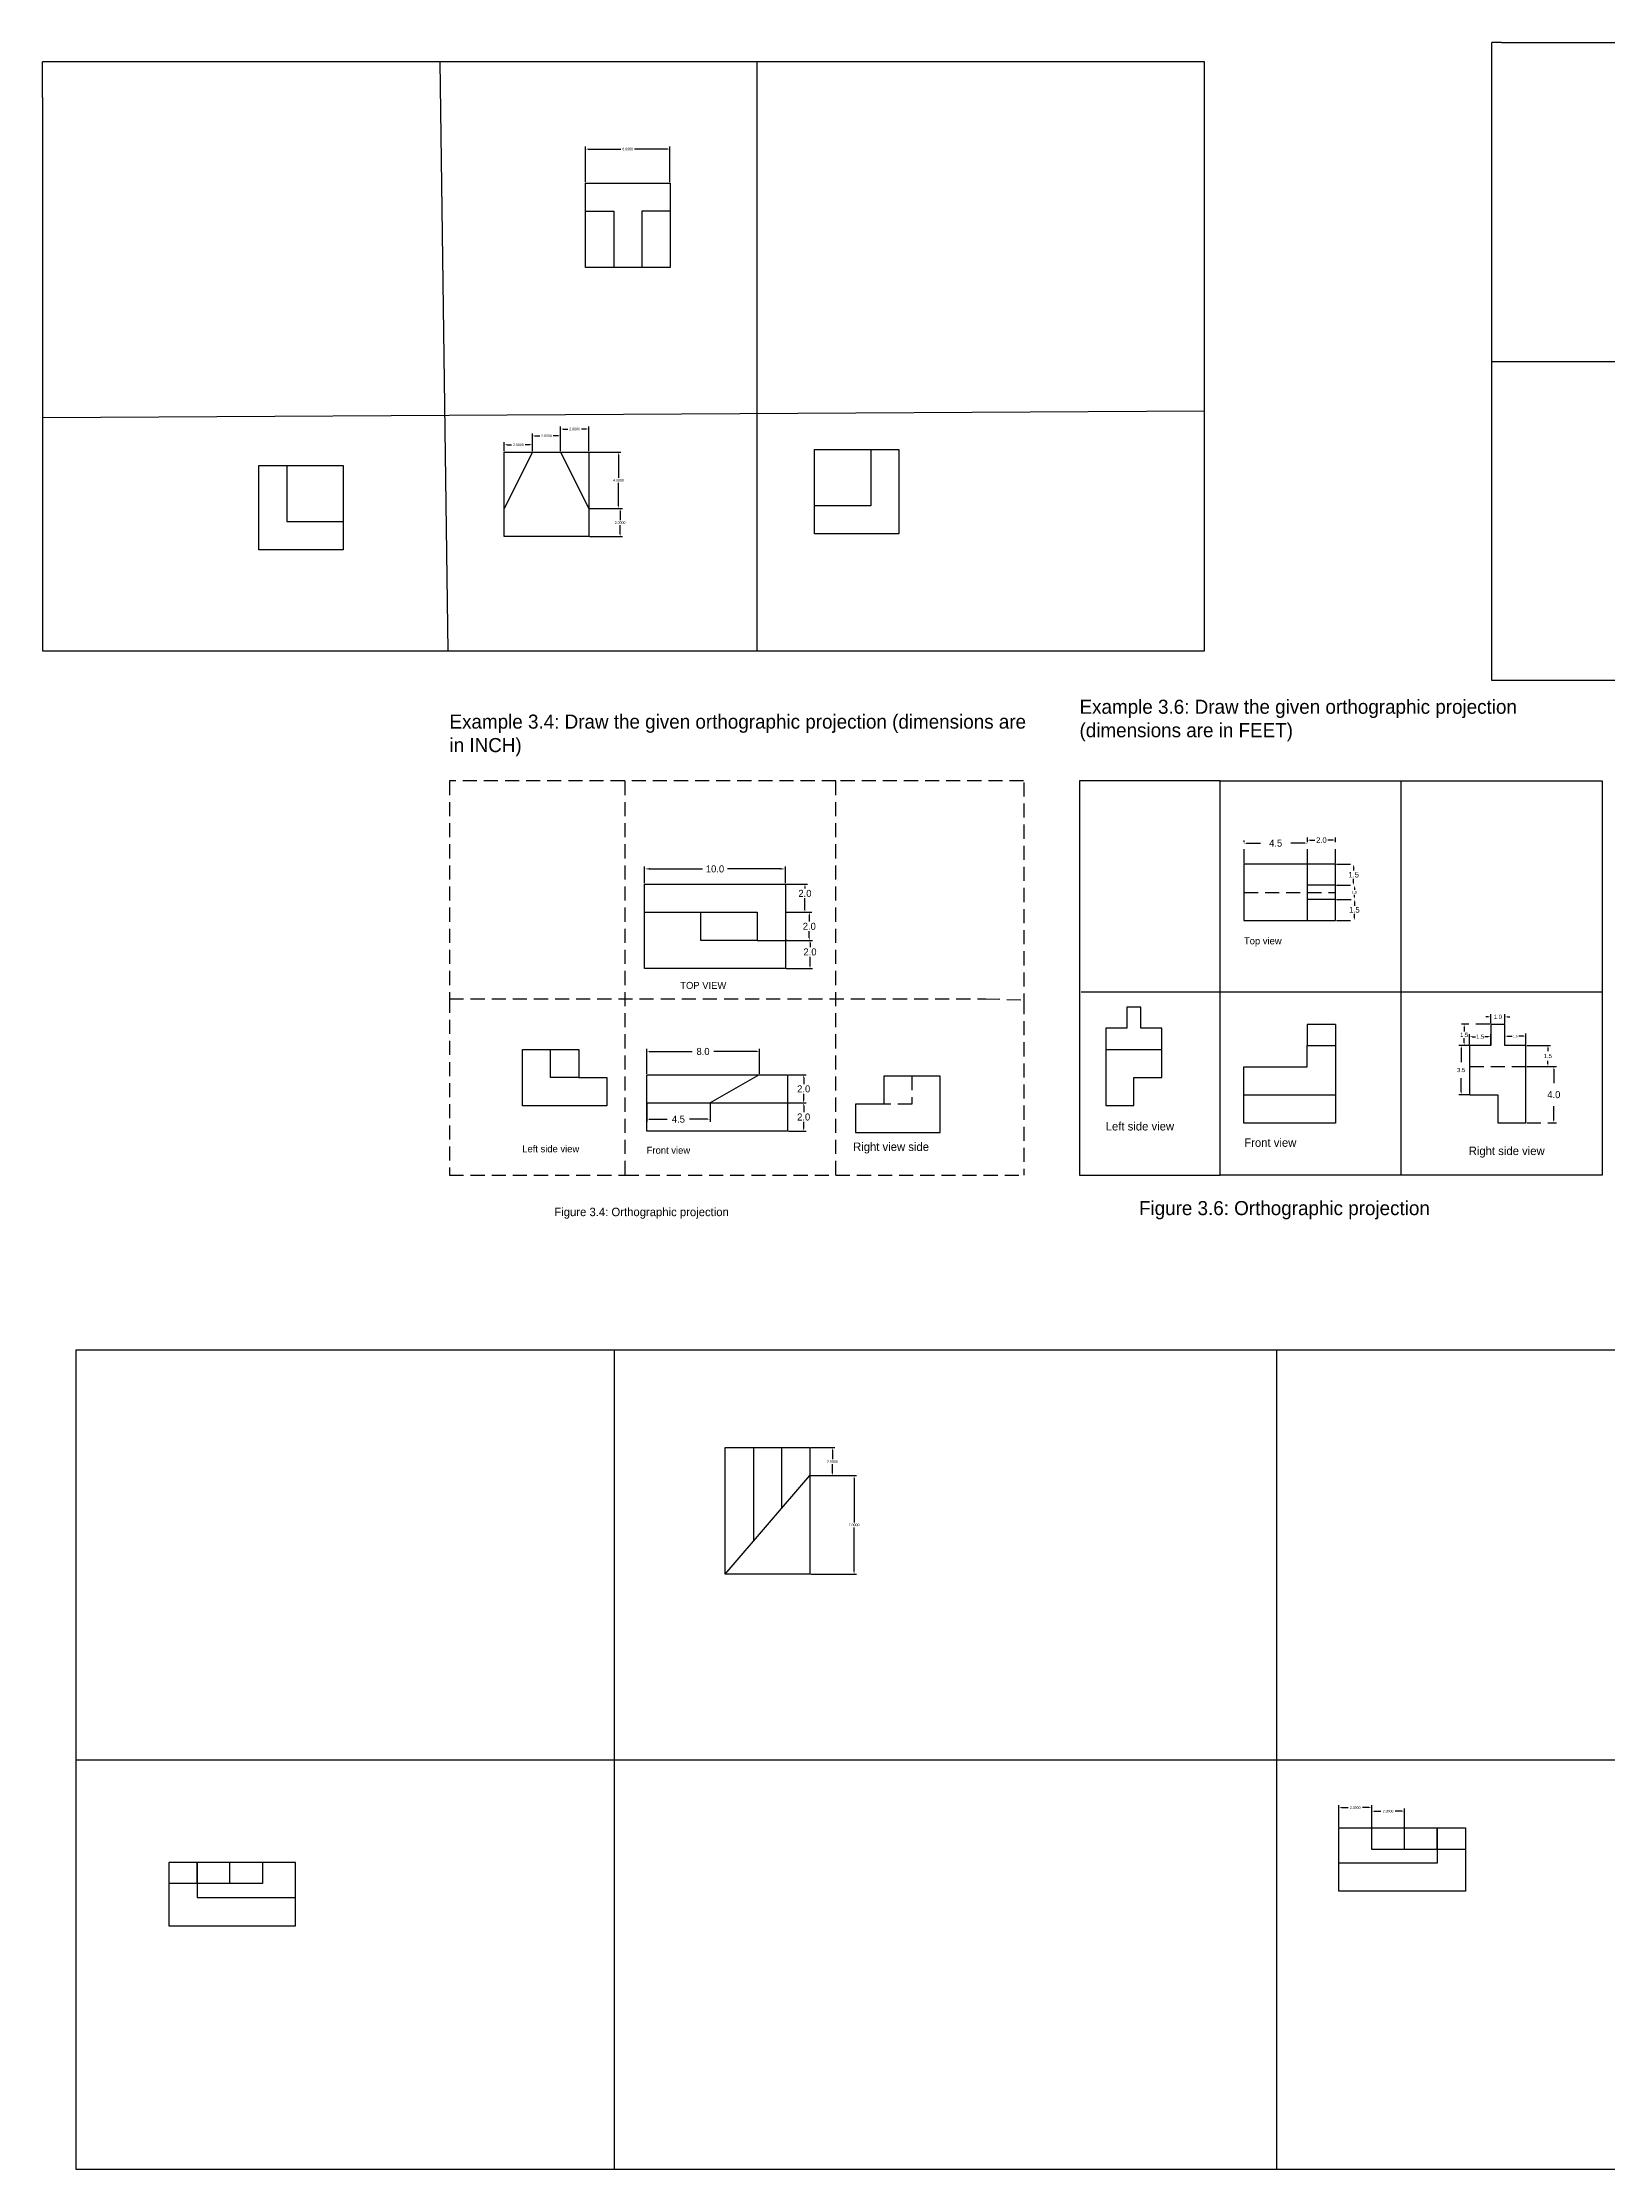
# Model space of a CAD drawing. Header units: feet. Extents: x -41 to 151, y -82 to 69.
# Drawn here: x -40.8 to 70.3, y -81.6 to 69.5 of the extents above; entities that cross this region are included whole.
import ezdxf

# ---------------------------------------------------------------- set-up
doc = ezdxf.new("R2010")
doc.units = ezdxf.units.FT
doc.header["$MEASUREMENT"] = 0
doc.linetypes.add('DASHEDX2', pattern=[1.5, 1, -0.5])
doc.dimstyles.get("Standard").update_dxf_attribs({"dimtxt": 0.18, "dimasz": 0.18, "dimexe": 0.18, "dimexo": 0.0625, "dimgap": 0.09, "dimtad": 0, "dimtih": 1, "dimtoh": 1, "dimdec": 4, "dimzin": 0, "dimdsep": 46, "dimtxsty": 'Standard', "dimcen": 0.09, "dimadec": 0, "dimazin": 0, "dimtfac": 1, "dimtdec": 4, "dimtofl": 0, "dimtmove": 0, "dimatfit": 3, "dimfxl": 1, "dimtolj": 1, "dimtzin": 0, "dimarcsym": 0})

# ---------------------------------------------------------------- blocks, each defined once
blk = doc.blocks.new('*D1')
at = {"color": 0, "lineweight": -2}
for p, q in [((1.95, 9.75), (1.95, 10.95)), ((2.3, 10.77), (6.06, 10.77)), ((11.6, 10.77), (7.83, 10.77)), ((11.95, 9.75), (11.95, 10.95))]:
    blk.add_line(p, q, dxfattribs=at)
at = {"color": 0}
for points in [[(2.3, 10.83), (2.3, 10.72), (1.95, 10.77)], [(11.6, 10.83), (11.6, 10.72), (11.95, 10.77)]]:
    blk.add_solid(points, dxfattribs=at)
at = {"layer": 'Defpoints', "color": 0}
for p in [(11.95, 10.77), (1.95, 9.69), (11.95, 9.69)]:
    blk.add_point(p, dxfattribs=at)
at = {"color": 0, "insert": (6.95, 10.77), "char_height": 0.5, "attachment_point": 5}
blk.add_mtext('\\A1;10.0', dxfattribs=at)
blk = doc.blocks.new('*D2')
at = {"color": 0, "lineweight": -2}
for p, q in [((12.01, 9.69), (13.52, 9.69)), ((13.34, 9.51), (13.34, 9.37)), ((12.01, 7.69), (13.52, 7.69)), ((13.34, 7.87), (13.34, 8.69))]:
    blk.add_line(p, q, dxfattribs=at)
at = {"color": 0}
for points in [[(13.31, 9.51), (13.37, 9.51), (13.34, 9.69)], [(13.31, 7.87), (13.37, 7.87), (13.34, 7.69)]]:
    blk.add_solid(points, dxfattribs=at)
at = {"layer": 'Defpoints', "color": 0}
for p in [(11.95, 9.69), (11.95, 7.69), (13.34, 7.69)]:
    blk.add_point(p, dxfattribs=at)
at = {"color": 0, "insert": (13.34, 9.03), "char_height": 0.5, "attachment_point": 5}
blk.add_mtext('\\A1;2.0', dxfattribs=at)
blk = doc.blocks.new('*D3')
at = {"color": 0, "lineweight": -2}
for p, q in [((12.07, 7.69), (13.83, 7.69)), ((13.65, 7.51), (13.65, 7.03)), ((13.65, 5.87), (13.65, 6.35)), ((12.07, 5.69), (13.83, 5.69))]:
    blk.add_line(p, q, dxfattribs=at)
at = {"color": 0}
for points in [[(13.62, 7.51), (13.68, 7.51), (13.65, 7.69)], [(13.62, 5.87), (13.68, 5.87), (13.65, 5.69)]]:
    blk.add_solid(points, dxfattribs=at)
at = {"layer": 'Defpoints', "color": 0}
for p in [(12.01, 7.69), (12.01, 5.69), (13.65, 5.69)]:
    blk.add_point(p, dxfattribs=at)
at = {"color": 0, "insert": (13.65, 6.69), "char_height": 0.5, "attachment_point": 5}
blk.add_mtext('\\A1;2.0', dxfattribs=at)
blk = doc.blocks.new('*D4')
at = {"color": 0, "lineweight": -2}
for p, q in [((12.01, 5.69), (13.88, 5.69)), ((13.7, 5.51), (13.7, 5.21)), ((12.01, 3.69), (13.88, 3.69)), ((13.7, 3.87), (13.7, 4.53))]:
    blk.add_line(p, q, dxfattribs=at)
at = {"color": 0}
for points in [[(13.67, 5.51), (13.73, 5.51), (13.7, 5.69)], [(13.67, 3.87), (13.73, 3.87), (13.7, 3.69)]]:
    blk.add_solid(points, dxfattribs=at)
at = {"layer": 'Defpoints', "color": 0}
for p in [(11.95, 5.69), (13.7, 5.69), (11.95, 3.69)]:
    blk.add_point(p, dxfattribs=at)
at = {"color": 0, "insert": (13.7, 4.87), "char_height": 0.5, "attachment_point": 5}
blk.add_mtext('\\A1;2.0', dxfattribs=at)
blk = doc.blocks.new('*D5')
at = {"color": 0, "lineweight": -2}
for p, q in [((2.1, -3.8), (2.1, -2.02)), ((2.28, -2.2), (5.34, -2.2)), ((9.92, -2.2), (6.86, -2.2)), ((10.1, -3.8), (10.1, -2.02))]:
    blk.add_line(p, q, dxfattribs=at)
at = {"color": 0}
for points in [[(2.28, -2.17), (2.28, -2.23), (2.1, -2.2)], [(9.92, -2.17), (9.92, -2.23), (10.1, -2.2)]]:
    blk.add_solid(points, dxfattribs=at)
at = {"layer": 'Defpoints', "color": 0}
for p in [(10.1, -2.2), (2.1, -3.86), (10.1, -3.86)]:
    blk.add_point(p, dxfattribs=at)
at = {"color": 0, "insert": (6.1, -2.2), "char_height": 0.5, "attachment_point": 5}
blk.add_mtext('\\A1;8.0', dxfattribs=at)
blk = doc.blocks.new('*D6')
at = {"color": 0, "lineweight": -2}
for p, q in [((2.1, -5.92), (2.1, -7.19)), ((6.6, -5.92), (6.6, -7.19)), ((2.28, -7.01), (3.55, -7.01)), ((6.42, -7.01), (5.15, -7.01))]:
    blk.add_line(p, q, dxfattribs=at)
at = {"color": 0}
for points in [[(2.28, -6.98), (2.28, -7.04), (2.1, -7.01)], [(6.42, -6.98), (6.42, -7.04), (6.6, -7.01)]]:
    blk.add_solid(points, dxfattribs=at)
at = {"layer": 'Defpoints', "color": 0}
for p in [(2.1, -5.86), (6.6, -5.86), (6.6, -7.01)]:
    blk.add_point(p, dxfattribs=at)
at = {"color": 0, "insert": (4.35, -7.01), "char_height": 0.5, "attachment_point": 5}
blk.add_mtext('\\A1;4.5', dxfattribs=at)
blk = doc.blocks.new('*D7')
at = {"color": 0, "lineweight": -2}
for p, q in [((12.16, -3.86), (13.43, -3.86)), ((13.25, -4.04), (13.25, -4.52)), ((12.16, -5.86), (13.43, -5.86)), ((13.25, -5.68), (13.25, -5.2))]:
    blk.add_line(p, q, dxfattribs=at)
at = {"color": 0}
for points in [[(13.22, -4.04), (13.28, -4.04), (13.25, -3.86)], [(13.22, -5.68), (13.28, -5.68), (13.25, -5.86)]]:
    blk.add_solid(points, dxfattribs=at)
at = {"layer": 'Defpoints', "color": 0}
for p in [(12.1, -3.86), (12.1, -5.86), (13.25, -5.86)]:
    blk.add_point(p, dxfattribs=at)
at = {"color": 0, "insert": (13.25, -4.86), "char_height": 0.5, "attachment_point": 5}
blk.add_mtext('\\A1;2.0', dxfattribs=at)
blk = doc.blocks.new('*D8')
at = {"color": 0, "lineweight": -2}
for p, q in [((12.22, -5.86), (13.43, -5.86)), ((13.25, -6.04), (13.25, -6.52)), ((13.25, -7.68), (13.25, -7.2)), ((12.16, -7.86), (13.43, -7.86))]:
    blk.add_line(p, q, dxfattribs=at)
at = {"color": 0}
for points in [[(13.22, -6.04), (13.28, -6.04), (13.25, -5.86)], [(13.22, -7.68), (13.28, -7.68), (13.25, -7.86)]]:
    blk.add_solid(points, dxfattribs=at)
at = {"layer": 'Defpoints', "color": 0}
for p in [(12.16, -5.86), (12.1, -7.86), (13.25, -7.86)]:
    blk.add_point(p, dxfattribs=at)
at = {"color": 0, "insert": (13.25, -6.86), "char_height": 0.5, "attachment_point": 5}
blk.add_mtext('\\A1;2.0', dxfattribs=at)
blk = doc.blocks.new('*D9')
at = {"color": 0, "linetype": 'DASHEDX2', "lineweight": -2}
for p, q in [((44.53, 11.17), (44.53, 12.78)), ((44.71, 12.6), (45.98, 12.6)), ((48.85, 12.6), (47.58, 12.6)), ((49.03, 11.17), (49.03, 12.78))]:
    blk.add_line(p, q, dxfattribs=at)
at = {"color": 0, "linetype": 'DASHEDX2'}
for points in [[(44.71, 12.63), (44.71, 12.57), (44.53, 12.6)], [(48.85, 12.63), (48.85, 12.57), (49.03, 12.6)]]:
    blk.add_solid(points, dxfattribs=at)
at = {"layer": 'Defpoints', "color": 0, "linetype": 'DASHEDX2'}
for p in [(49.03, 12.6), (44.53, 11.11), (49.03, 11.11)]:
    blk.add_point(p, dxfattribs=at)
at = {"color": 0, "linetype": 'DASHEDX2', "insert": (46.78, 12.6), "char_height": 0.5, "attachment_point": 5}
blk.add_mtext('\\A1;4.5', dxfattribs=at)
blk = doc.blocks.new('*D10')
at = {"color": 0, "linetype": 'DASHEDX2', "lineweight": -2}
for p, q in [((49.03, 11.17), (49.03, 13)), ((49.21, 12.82), (49.57, 12.82)), ((50.85, 12.82), (50.49, 12.82)), ((51.03, 11.17), (51.03, 13))]:
    blk.add_line(p, q, dxfattribs=at)
at = {"color": 0, "linetype": 'DASHEDX2'}
for points in [[(49.21, 12.85), (49.21, 12.79), (49.03, 12.82)], [(50.85, 12.85), (50.85, 12.79), (51.03, 12.82)]]:
    blk.add_solid(points, dxfattribs=at)
at = {"layer": 'Defpoints', "color": 0, "linetype": 'DASHEDX2'}
for p in [(51.03, 12.82), (49.03, 11.11), (51.03, 11.11)]:
    blk.add_point(p, dxfattribs=at)
at = {"color": 0, "linetype": 'DASHEDX2', "insert": (50.03, 12.82), "char_height": 0.4, "attachment_point": 5}
blk.add_mtext('\\A1;2.0', dxfattribs=at)
blk = doc.blocks.new('*D11')
at = {"color": 0, "linetype": 'DASHEDX2', "lineweight": -2}
for p, q in [((51.09, 11.11), (52.5, 11.11)), ((52.32, 10.93), (52.32, 10.65)), ((51.09, 9.61), (52.5, 9.61)), ((52.32, 9.79), (52.32, 10.07))]:
    blk.add_line(p, q, dxfattribs=at)
at = {"color": 0, "linetype": 'DASHEDX2'}
for points in [[(52.29, 10.93), (52.35, 10.93), (52.32, 11.11)], [(52.29, 9.79), (52.35, 9.79), (52.32, 9.61)]]:
    blk.add_solid(points, dxfattribs=at)
at = {"layer": 'Defpoints', "color": 0, "linetype": 'DASHEDX2'}
for p in [(51.03, 11.11), (51.03, 9.61), (52.32, 9.61)]:
    blk.add_point(p, dxfattribs=at)
at = {"color": 0, "linetype": 'DASHEDX2', "insert": (52.32, 10.36), "char_height": 0.4, "attachment_point": 5}
blk.add_mtext('\\A1;1.5', dxfattribs=at)
blk = doc.blocks.new('*D12')
at = {"color": 0, "linetype": 'DASHEDX2', "lineweight": -2}
for p, q in [((51.09, 9.61), (52.55, 9.61)), ((52.37, 9.43), (52.37, 9.29)), ((51.09, 8.61), (52.55, 8.61)), ((52.37, 8.79), (52.37, 8.93))]:
    blk.add_line(p, q, dxfattribs=at)
at = {"color": 0, "linetype": 'DASHEDX2'}
for points in [[(52.34, 9.43), (52.4, 9.43), (52.37, 9.61)], [(52.34, 8.79), (52.4, 8.79), (52.37, 8.61)]]:
    blk.add_solid(points, dxfattribs=at)
at = {"layer": 'Defpoints', "color": 0, "linetype": 'DASHEDX2'}
for p in [(51.03, 9.61), (51.03, 8.61), (52.37, 8.61)]:
    blk.add_point(p, dxfattribs=at)
at = {"color": 0, "linetype": 'DASHEDX2', "insert": (52.37, 9.11), "char_height": 0.18, "attachment_point": 5}
blk.add_mtext('\\A1;1.0', dxfattribs=at)
blk = doc.blocks.new('*D13')
at = {"color": 0, "linetype": 'DASHEDX2', "lineweight": -2}
for p, q in [((51.15, 8.61), (52.55, 8.61)), ((52.37, 8.43), (52.37, 8.15)), ((52.37, 7.29), (52.37, 7.57)), ((51.09, 7.11), (52.55, 7.11))]:
    blk.add_line(p, q, dxfattribs=at)
at = {"color": 0, "linetype": 'DASHEDX2'}
for points in [[(52.34, 8.43), (52.4, 8.43), (52.37, 8.61)], [(52.34, 7.29), (52.4, 7.29), (52.37, 7.11)]]:
    blk.add_solid(points, dxfattribs=at)
at = {"layer": 'Defpoints', "color": 0, "linetype": 'DASHEDX2'}
for p in [(51.09, 8.61), (52.37, 8.61), (51.03, 7.11)]:
    blk.add_point(p, dxfattribs=at)
at = {"color": 0, "linetype": 'DASHEDX2', "insert": (52.37, 7.86), "char_height": 0.4, "attachment_point": 5}
blk.add_mtext('\\A1;1.5', dxfattribs=at)
blk = doc.blocks.new('*D14')
at = {"color": 0, "linetype": 'DASHEDX2', "lineweight": -2}
for p, q in [((64.62, -3.27), (66.72, -3.27)), ((66.54, -3.45), (66.54, -4.72)), ((66.54, -7.09), (66.54, -5.82)), ((64.62, -7.27), (66.72, -7.27))]:
    blk.add_line(p, q, dxfattribs=at)
at = {"color": 0, "linetype": 'DASHEDX2'}
for points in [[(66.51, -3.45), (66.57, -3.45), (66.54, -3.27)], [(66.51, -7.09), (66.57, -7.09), (66.54, -7.27)]]:
    blk.add_solid(points, dxfattribs=at)
at = {"layer": 'Defpoints', "color": 0, "linetype": 'DASHEDX2'}
for p in [(64.56, -3.27), (64.56, -7.27), (66.54, -7.27)]:
    blk.add_point(p, dxfattribs=at)
at = {"color": 0, "linetype": 'DASHEDX2', "insert": (66.54, -5.27), "char_height": 0.5, "attachment_point": 5}
blk.add_mtext('\\A1;4.0', dxfattribs=at)
blk = doc.blocks.new('*D15')
at = {"color": 0, "lineweight": -2}
for p, q in [((64.62, -1.77), (66.3, -1.77)), ((66.12, -1.95), (66.12, -2.17)), ((66.12, -3.09), (66.12, -2.87)), ((64.62, -3.27), (66.3, -3.27))]:
    blk.add_line(p, q, dxfattribs=at)
at = {"color": 0}
for points in [[(66.09, -1.95), (66.15, -1.95), (66.12, -1.77)], [(66.09, -3.09), (66.15, -3.09), (66.12, -3.27)]]:
    blk.add_solid(points, dxfattribs=at)
at = {"layer": 'Defpoints', "color": 0}
for p in [(64.56, -1.77), (64.56, -3.27), (66.12, -3.27)]:
    blk.add_point(p, dxfattribs=at)
at = {"color": 0, "insert": (66.12, -2.52), "char_height": 0.3, "attachment_point": 5}
blk.add_mtext('\\A1;1.5', dxfattribs=at)
blk = doc.blocks.new('*D16')
at = {"color": 0, "lineweight": -2}
for p, q in [((63.06, -1.71), (63.06, -0.93)), ((63.24, -1.11), (63.57, -1.11)), ((64.38, -1.11), (64.05, -1.11)), ((64.56, -1.71), (64.56, -0.93))]:
    blk.add_line(p, q, dxfattribs=at)
at = {"color": 0}
for points in [[(63.24, -1.08), (63.24, -1.14), (63.06, -1.11)], [(64.38, -1.08), (64.38, -1.14), (64.56, -1.11)]]:
    blk.add_solid(points, dxfattribs=at)
at = {"layer": 'Defpoints', "color": 0}
for p in [(63.06, -1.11), (63.06, -1.77), (64.56, -1.77)]:
    blk.add_point(p, dxfattribs=at)
at = {"color": 0, "insert": (63.81, -1.11), "char_height": 0.18, "attachment_point": 5}
blk.add_mtext('\\A1;1.5', dxfattribs=at)
blk = doc.blocks.new('*D17')
at = {"color": 0, "linetype": 'DASHEDX2', "lineweight": -2}
for p, q in [((61.88, 0.26), (61.7, 0.26)), ((62.06, -0.21), (62.06, 0.44)), ((63.06, -0.21), (63.06, 0.44)), ((63.24, 0.26), (63.42, 0.26))]:
    blk.add_line(p, q, dxfattribs=at)
at = {"color": 0, "linetype": 'DASHEDX2'}
for points in [[(61.88, 0.29), (61.88, 0.23), (62.06, 0.26)], [(63.24, 0.29), (63.24, 0.23), (63.06, 0.26)]]:
    blk.add_solid(points, dxfattribs=at)
at = {"layer": 'Defpoints', "color": 0, "linetype": 'DASHEDX2'}
for p in [(63.06, 0.26), (62.06, -0.27), (63.06, -0.27)]:
    blk.add_point(p, dxfattribs=at)
at = {"color": 0, "linetype": 'DASHEDX2', "insert": (62.56, 0.26), "char_height": 0.3, "attachment_point": 5}
blk.add_mtext('\\A1;1.0', dxfattribs=at)
blk = doc.blocks.new('*D18')
at = {"color": 0, "linetype": 'DASHEDX2', "lineweight": -2}
for p, q in [((60.56, -1.71), (60.56, -0.97)), ((60.74, -1.15), (60.97, -1.15)), ((61.88, -1.15), (61.65, -1.15)), ((62.06, -1.71), (62.06, -0.97))]:
    blk.add_line(p, q, dxfattribs=at)
at = {"color": 0, "linetype": 'DASHEDX2'}
for points in [[(60.74, -1.12), (60.74, -1.18), (60.56, -1.15)], [(61.88, -1.12), (61.88, -1.18), (62.06, -1.15)]]:
    blk.add_solid(points, dxfattribs=at)
at = {"layer": 'Defpoints', "color": 0, "linetype": 'DASHEDX2'}
for p in [(60.56, -1.15), (60.56, -1.77), (62.06, -1.77)]:
    blk.add_point(p, dxfattribs=at)
at = {"color": 0, "linetype": 'DASHEDX2', "insert": (61.31, -1.15), "char_height": 0.3, "attachment_point": 5}
blk.add_mtext('\\A1;1.5', dxfattribs=at)
blk = doc.blocks.new('*D19')
at = {"color": 0, "linetype": 'DASHEDX2', "lineweight": -2}
for p, q in [((61.99, -0.27), (59.99, -0.27)), ((60.17, -0.45), (60.17, -0.78)), ((60.17, -1.59), (60.17, -1.26)), ((61.99, -1.77), (59.99, -1.77))]:
    blk.add_line(p, q, dxfattribs=at)
at = {"color": 0, "linetype": 'DASHEDX2'}
for points in [[(60.14, -0.45), (60.2, -0.45), (60.17, -0.27)], [(60.14, -1.59), (60.2, -1.59), (60.17, -1.77)]]:
    blk.add_solid(points, dxfattribs=at)
at = {"layer": 'Defpoints', "color": 0, "linetype": 'DASHEDX2'}
for p in [(62.06, -0.27), (60.17, -1.77), (62.06, -1.77)]:
    blk.add_point(p, dxfattribs=at)
at = {"color": 0, "linetype": 'DASHEDX2', "insert": (60.17, -1.02), "char_height": 0.3, "attachment_point": 5}
blk.add_mtext('\\A1;1.5', dxfattribs=at)
blk = doc.blocks.new('*D20')
at = {"color": 0, "linetype": 'DASHEDX2', "lineweight": -2}
for p, q in [((60.49, -1.77), (59.78, -1.77)), ((59.96, -1.95), (59.96, -3.28)), ((59.96, -5.09), (59.96, -3.76)), ((60.49, -5.27), (59.78, -5.27))]:
    blk.add_line(p, q, dxfattribs=at)
at = {"color": 0, "linetype": 'DASHEDX2'}
for points in [[(59.93, -1.95), (59.99, -1.95), (59.96, -1.77)], [(59.93, -5.09), (59.99, -5.09), (59.96, -5.27)]]:
    blk.add_solid(points, dxfattribs=at)
at = {"layer": 'Defpoints', "color": 0, "linetype": 'DASHEDX2'}
for p in [(60.56, -1.77), (59.96, -5.27), (60.56, -5.27)]:
    blk.add_point(p, dxfattribs=at)
at = {"color": 0, "linetype": 'DASHEDX2', "insert": (59.96, -3.52), "char_height": 0.3, "attachment_point": 5}
blk.add_mtext('\\A1;3.5', dxfattribs=at)
blk = doc.blocks.new('*D21')
at = {"color": 0, "lineweight": -2}
for p, q in [((-2.25, 59.56), (-2.25, 62.1)), ((3.75, 59.56), (3.75, 62.1)), ((-2.07, 61.92), (0.27, 61.92)), ((3.57, 61.92), (1.23, 61.92))]:
    blk.add_line(p, q, dxfattribs=at)
at = {"color": 0}
for points in [[(-2.07, 61.95), (-2.07, 61.89), (-2.25, 61.92)], [(3.57, 61.95), (3.57, 61.89), (3.75, 61.92)]]:
    blk.add_solid(points, dxfattribs=at)
at = {"layer": 'Defpoints', "color": 0}
for p in [(3.75, 61.92), (-2.25, 59.5), (3.75, 59.5)]:
    blk.add_point(p, dxfattribs=at)
at = {"color": 0, "insert": (0.75, 61.92), "char_height": 0.18, "attachment_point": 5}
blk.add_mtext('\\A1;6.0000', dxfattribs=at)
blk = doc.blocks.new('*D26')
at = {"color": 0, "lineweight": -2}
for p, q in [((-1.96, 40.38), (0.27, 40.38)), ((0.09, 40.2), (0.09, 38.56)), ((0.09, 36.56), (0.09, 38.2)), ((-1.96, 36.38), (0.27, 36.38))]:
    blk.add_line(p, q, dxfattribs=at)
at = {"color": 0}
for points in [[(0.06, 40.2), (0.12, 40.2), (0.09, 40.38)], [(0.06, 36.56), (0.12, 36.56), (0.09, 36.38)]]:
    blk.add_solid(points, dxfattribs=at)
at = {"layer": 'Defpoints', "color": 0}
for p in [(-2.02, 40.38), (-2.02, 36.38), (0.09, 36.38)]:
    blk.add_point(p, dxfattribs=at)
at = {"color": 0, "insert": (0.09, 38.38), "char_height": 0.18, "attachment_point": 5}
blk.add_mtext('\\A1;4.0000', dxfattribs=at)
blk = doc.blocks.new('*D27')
at = {"color": 0, "lineweight": -2}
for p, q in [((-1.96, 36.38), (0.39, 36.38)), ((0.21, 36.2), (0.21, 35.56)), ((0.21, 34.56), (0.21, 35.2)), ((-1.96, 34.38), (0.39, 34.38))]:
    blk.add_line(p, q, dxfattribs=at)
at = {"color": 0}
for points in [[(0.18, 36.2), (0.24, 36.2), (0.21, 36.38)], [(0.18, 34.56), (0.24, 34.56), (0.21, 34.38)]]:
    blk.add_solid(points, dxfattribs=at)
at = {"layer": 'Defpoints', "color": 0}
for p in [(-2.02, 36.38), (-2.02, 34.38), (0.21, 34.38)]:
    blk.add_point(p, dxfattribs=at)
at = {"color": 0, "insert": (0.21, 35.38), "char_height": 0.18, "attachment_point": 5}
blk.add_mtext('\\A1;2.0000', dxfattribs=at)
blk = doc.blocks.new('*D28')
at = {"color": 0, "lineweight": -2}
for p, q in [((-8.02, 40.45), (-8.02, 41.09)), ((-7.84, 40.91), (-7.5, 40.91)), ((-6.2, 40.91), (-6.54, 40.91)), ((-6.02, 40.45), (-6.02, 41.09))]:
    blk.add_line(p, q, dxfattribs=at)
at = {"color": 0}
for points in [[(-7.84, 40.94), (-7.84, 40.88), (-8.02, 40.91)], [(-6.2, 40.94), (-6.2, 40.88), (-6.02, 40.91)]]:
    blk.add_solid(points, dxfattribs=at)
at = {"layer": 'Defpoints', "color": 0}
for p in [(-6.02, 40.91), (-8.02, 40.38), (-6.02, 40.38)]:
    blk.add_point(p, dxfattribs=at)
at = {"color": 0, "insert": (-7.02, 40.91), "char_height": 0.18, "attachment_point": 5}
blk.add_mtext('\\A1;2.0000', dxfattribs=at)
blk = doc.blocks.new('*D29')
at = {"color": 0, "lineweight": -2}
for p, q in [((-6.02, 40.45), (-6.02, 41.72)), ((-5.84, 41.54), (-5.5, 41.54)), ((-4.2, 41.54), (-4.54, 41.54)), ((-4.02, 40.45), (-4.02, 41.72))]:
    blk.add_line(p, q, dxfattribs=at)
at = {"color": 0}
for points in [[(-5.84, 41.57), (-5.84, 41.51), (-6.02, 41.54)], [(-4.2, 41.57), (-4.2, 41.51), (-4.02, 41.54)]]:
    blk.add_solid(points, dxfattribs=at)
at = {"layer": 'Defpoints', "color": 0}
for p in [(-4.02, 41.54), (-6.02, 40.38), (-4.02, 40.38)]:
    blk.add_point(p, dxfattribs=at)
at = {"color": 0, "insert": (-5.02, 41.54), "char_height": 0.18, "attachment_point": 5}
blk.add_mtext('\\A1;2.0000', dxfattribs=at)
blk = doc.blocks.new('*D30')
at = {"color": 0, "lineweight": -2}
for p, q in [((-4.02, 40.51), (-4.02, 42.21)), ((-3.84, 42.03), (-3.5, 42.03)), ((-2.2, 42.03), (-2.54, 42.03)), ((-2.02, 40.45), (-2.02, 42.21))]:
    blk.add_line(p, q, dxfattribs=at)
at = {"color": 0}
for points in [[(-3.84, 42.06), (-3.84, 42), (-4.02, 42.03)], [(-2.2, 42.06), (-2.2, 42), (-2.02, 42.03)]]:
    blk.add_solid(points, dxfattribs=at)
at = {"layer": 'Defpoints', "color": 0}
for p in [(-2.02, 42.03), (-4.02, 40.45), (-2.02, 40.38)]:
    blk.add_point(p, dxfattribs=at)
at = {"color": 0, "insert": (-3.02, 42.03), "char_height": 0.18, "attachment_point": 5}
blk.add_mtext('\\A1;2.0000', dxfattribs=at)
blk = doc.blocks.new('*D41')
at = {"color": 0, "lineweight": -2}
for p, q in [((13.75, -32.34), (17.01, -32.34)), ((16.83, -32.52), (16.83, -35.66)), ((16.83, -39.16), (16.83, -36.02)), ((13.75, -39.34), (17.01, -39.34))]:
    blk.add_line(p, q, dxfattribs=at)
at = {"color": 0}
for points in [[(16.8, -32.52), (16.86, -32.52), (16.83, -32.34)], [(16.8, -39.16), (16.86, -39.16), (16.83, -39.34)]]:
    blk.add_solid(points, dxfattribs=at)
at = {"layer": 'Defpoints', "color": 0}
for p in [(13.68, -32.34), (13.68, -39.34), (16.83, -39.34)]:
    blk.add_point(p, dxfattribs=at)
at = {"color": 0, "insert": (16.83, -35.84), "char_height": 0.18, "attachment_point": 5}
blk.add_mtext('\\A1;7.0000', dxfattribs=at)
blk = doc.blocks.new('*D42')
at = {"color": 0, "lineweight": -2}
for p, q in [((13.75, -30.34), (15.47, -30.34)), ((15.29, -30.52), (15.29, -31.16)), ((15.29, -32.16), (15.29, -31.52)), ((13.81, -32.34), (15.47, -32.34))]:
    blk.add_line(p, q, dxfattribs=at)
at = {"color": 0}
for points in [[(15.26, -30.52), (15.32, -30.52), (15.29, -30.34)], [(15.26, -32.16), (15.32, -32.16), (15.29, -32.34)]]:
    blk.add_solid(points, dxfattribs=at)
at = {"layer": 'Defpoints', "color": 0}
for p in [(13.68, -30.34), (13.75, -32.34), (15.29, -32.34)]:
    blk.add_point(p, dxfattribs=at)
at = {"color": 0, "insert": (15.29, -31.34), "char_height": 0.18, "attachment_point": 5}
blk.add_mtext('\\A1;2.0000', dxfattribs=at)
blk = doc.blocks.new('*D43')
at = {"color": 0, "lineweight": -2}
for p, q in [((51.27, -57.31), (51.27, -55.75)), ((53.6, -57.31), (53.6, -55.75)), ((51.45, -55.93), (51.92, -55.93)), ((53.42, -55.93), (52.94, -55.93))]:
    blk.add_line(p, q, dxfattribs=at)
at = {"color": 0}
for points in [[(51.45, -55.9), (51.45, -55.96), (51.27, -55.93)], [(53.42, -55.9), (53.42, -55.96), (53.6, -55.93)]]:
    blk.add_solid(points, dxfattribs=at)
at = {"layer": 'Defpoints', "color": 0}
for p in [(51.27, -57.37), (53.6, -55.93), (53.6, -57.37)]:
    blk.add_point(p, dxfattribs=at)
at = {"color": 0, "insert": (52.43, -55.93), "char_height": 0.18, "attachment_point": 5}
blk.add_mtext('\\A1;2.3300', dxfattribs=at)
blk = doc.blocks.new('*D44')
at = {"color": 0, "lineweight": -2}
for p, q in [((53.6, -57.31), (53.6, -56)), ((53.78, -56.18), (54.25, -56.18)), ((55.75, -56.18), (55.27, -56.18)), ((55.93, -57.31), (55.93, -56))]:
    blk.add_line(p, q, dxfattribs=at)
at = {"color": 0}
for points in [[(53.78, -56.15), (53.78, -56.21), (53.6, -56.18)], [(55.75, -56.15), (55.75, -56.21), (55.93, -56.18)]]:
    blk.add_solid(points, dxfattribs=at)
at = {"layer": 'Defpoints', "color": 0}
for p in [(53.6, -57.37), (55.93, -56.18), (55.93, -57.37)]:
    blk.add_point(p, dxfattribs=at)
at = {"color": 0, "insert": (54.76, -56.18), "char_height": 0.18, "attachment_point": 5}
blk.add_mtext('\\A1;2.3300', dxfattribs=at)

msp = doc.modelspace()

# ---------------------------------------------------------------- linework, layer by layer
for p, q in [((41.73566, 68.12052), (-40.81989, 68.12052)), ((-40.81989, 65.58997), (-40.81989, 68.12052)), ((-12.01652, 26.26899), (-12.56509, 68.12052)), ((9.9534, 26.26899), (9.9534, 68.12052)), ((41.73566, 26.26899), (41.73566, 68.12052)), ((62.13051, 24.16751), (62.13051, 69.49024)), ((62.81222, 69.49024), (62.13051, 69.49024)), ((62.81222, 69.49024), (151.09412, 69.49024)), ((-40.81989, 65.58997), (-40.81989, 26.26899)), ((-2.24521, 59.50224), (-0.24521, 59.50224)), ((-2.24521, 57.50224), (-2.24521, 59.50224)), ((-0.24521, 59.50224), (1.75479, 59.50224)), ((1.75479, 59.50224), (3.75479, 59.50224)), ((3.75479, 59.50224), (3.75479, 57.50224)), ((-2.24521, 53.50224), (-2.24521, 57.50224)), ((-2.24521, 57.50224), (-0.24521, 57.50224)), ((-0.24521, 57.50224), (-0.24521, 53.50224)), ((3.75479, 57.50224), (1.75479, 57.50224)), ((1.75479, 57.50224), (1.75479, 53.50224)), ((3.75479, 57.50224), (3.75479, 53.50224)), ((-0.24521, 53.50224), (-2.24521, 53.50224)), ((1.75479, 53.50224), (-0.24521, 53.50224)), ((3.75479, 53.50224), (1.75479, 53.50224)), ((62.13051, 46.82888), (151.09412, 46.82888)), ((-40.81989, 42.83705), (41.73566, 43.32051)), ((-25.45943, 39.44716), (-23.45943, 39.44716)), ((-25.45943, 33.44716), (-25.45943, 39.44716)), ((-23.45943, 39.44716), (-19.45943, 39.44716)), ((-23.45943, 39.44716), (-23.45943, 35.44716)), ((-19.45943, 39.44716), (-19.45943, 35.44716)), ((-8.02021, 40.38326), (-6.02021, 40.38326)), ((-8.02021, 36.38326), (-8.02021, 40.38326)), ((-6.02021, 40.38326), (-8.02021, 36.38326)), ((-6.02021, 40.38326), (-4.02021, 40.38326)), ((-4.02021, 40.38326), (-2.02021, 40.38326)), ((-4.02021, 40.38326), (-2.02021, 36.38326)), ((-2.02021, 40.38326), (-2.02021, 36.38326)), ((14.01534, 40.57454), (18.01534, 40.57454)), ((14.01534, 36.57454), (14.01534, 40.57454)), ((18.01534, 40.57454), (20.01534, 40.57454)), ((18.01534, 40.57454), (18.01534, 36.57454)), ((20.01534, 40.57454), (20.01534, 34.57454)), ((-8.02021, 34.38326), (-8.02021, 36.38326)), ((-2.02021, 36.38326), (-2.02021, 34.38326)), ((14.01534, 34.57454), (14.01534, 36.57454)), ((18.01534, 36.57454), (14.01534, 36.57454)), ((-23.45943, 35.44716), (-19.45943, 35.44716)), ((-19.45943, 35.44716), (-19.45943, 33.44716)), ((-19.45943, 33.44716), (-25.45943, 33.44716)), ((-2.02021, 34.38326), (-8.02021, 34.38326)), ((20.01534, 34.57454), (14.01534, 34.57454)), ((-40.81989, 26.26899), (41.73566, 26.26899)), ((151.09412, 24.16751), (62.13051, 24.16751)), ((32.84727, 17.019), (32.84727, -10.981)), ((42.84727, 17.019), (32.84727, 17.019)), ((32.84727, 17.019), (32.84727, 17.019)), ((32.84727, 17.019), (32.84727, 17.019)), ((42.84727, -10.981), (42.84727, 17.019)), ((42.84727, 17.019), (55.67936, 17.019)), ((55.67936, 17.019), (55.67936, 2.019)), ((55.67936, 17.019), (69.97056, 17.019)), ((69.97056, 17.019), (69.97056, 2.019)), ((49.02857, 11.10535), (44.52857, 11.10535)), ((44.52857, 11.10535), (44.52857, 9.10535)), ((51.02857, 11.10535), (49.02857, 11.10535)), ((49.02857, 11.10535), (49.02857, 7.10535)), ((51.02857, 9.60535), (51.02857, 11.10535)), ((1.94748, 9.69201), (11.94748, 9.69201)), ((1.94748, 7.69201), (1.94748, 9.69201)), ((11.94748, 9.69201), (11.94748, 7.69201)), ((44.52857, 9.10535), (44.52857, 7.10535)), ((51.02857, 9.60535), (49.02857, 9.60535)), ((51.02857, 8.60535), (51.02857, 9.60535)), ((1.94748, 3.69201), (1.94748, 7.69201)), ((1.94748, 7.69201), (9.94748, 7.69201)), ((5.94748, 5.69201), (5.94748, 7.69201)), ((9.94748, 7.69201), (9.94748, 5.69201)), ((11.94748, 7.69201), (11.94748, 5.69201)), ((51.02857, 8.60535), (49.02857, 8.60535)), ((51.02857, 7.10535), (51.02857, 8.60535)), ((44.52857, 7.10535), (49.02857, 7.10535)), ((49.02857, 7.10535), (51.02857, 7.10535)), ((9.94748, 5.69201), (5.94748, 5.69201)), ((9.94748, 5.69201), (12.07248, 5.69201)), ((11.94748, 5.69201), (11.94748, 3.69201)), ((12.07248, 5.69201), (12.00998, 5.69201)), ((11.94748, 3.69201), (1.94748, 3.69201)), ((69.97056, 2.019), (32.97056, 2.019)), ((55.67936, 2.019), (55.67936, -10.981)), ((69.97056, 2.019), (69.97056, -10.981)), ((37.20457, 0.95061), (36.20457, 0.95061)), ((36.20457, 0.95061), (36.20457, -0.54939)), ((37.20457, -0.54939), (37.20457, 0.95061)), ((36.20457, -0.54939), (34.70457, -0.54939)), ((34.70457, -0.54939), (34.70457, -2.04939)), ((38.70457, -0.54939), (37.20457, -0.54939)), ((38.70457, -2.04939), (38.70457, -0.54939)), ((51.02857, -0.28387), (49.02857, -0.28387)), ((49.02857, -0.28387), (49.02857, -1.78387)), ((51.02857, -0.28387), (51.02857, -1.78387)), ((63.05596, -0.27451), (62.05596, -0.27451)), ((62.05596, -0.27451), (62.05596, -1.77451)), ((63.05596, -1.77451), (63.05596, -0.27451)), ((-6.72753, -4.05663), (-6.72753, -2.05663)), ((-6.72753, -2.05663), (-4.72753, -2.05663)), ((-4.72753, -2.05663), (-2.72753, -2.05663)), ((-4.72753, -4.05663), (-4.72753, -2.05663)), ((-2.72753, -2.05663), (-2.72753, -4.05663)), ((34.70457, -2.04939), (34.70457, -4.04939)), ((34.70457, -2.04939), (38.70457, -2.04939)), ((38.70457, -4.04939), (38.70457, -2.04939)), ((49.02857, -3.28387), (49.02857, -1.78387)), ((49.02857, -1.78387), (51.02857, -1.78387)), ((51.02857, -1.78387), (51.02857, -5.28387)), ((62.05596, -1.77451), (60.55596, -1.77451)), ((60.55596, -1.77451), (60.55596, -3.27451)), ((64.55596, -1.77451), (63.05596, -1.77451)), ((64.55596, -3.27451), (64.55596, -1.77451)), ((-6.72753, -6.05663), (-6.72753, -4.05663)), ((-2.72753, -4.05663), (-4.72753, -4.05663)), ((-2.72753, -4.05663), (-0.72753, -4.05663)), ((-0.72753, -4.05663), (-0.72753, -6.05663)), ((2.09942, -3.85868), (10.09942, -3.85868)), ((2.09942, -5.85868), (2.09942, -3.85868)), ((10.09942, -3.85868), (6.59942, -5.85868)), ((10.09942, -3.85868), (12.09942, -3.85868)), ((12.09942, -3.85868), (12.09942, -5.85868)), ((20.93759, -3.95147), (18.93759, -3.95147)), ((18.93759, -3.95147), (18.93759, -5.95147)), ((22.93759, -3.95147), (20.93759, -3.95147)), ((22.93759, -5.95147), (22.93759, -3.95147)), ((34.70457, -4.04939), (34.70457, -6.04939)), ((36.70457, -6.04939), (36.70457, -4.04939)), ((36.70457, -4.04939), (38.70457, -4.04939)), ((44.52857, -5.28387), (44.52857, -3.28387)), ((44.52857, -3.28387), (49.02857, -3.28387)), ((60.55596, -3.27451), (60.55596, -5.27451)), ((64.55596, -7.27451), (64.55596, -3.27451)), ((2.09942, -7.85868), (2.09942, -5.85868)), ((2.09942, -5.85868), (6.59942, -5.85868)), ((6.59942, -5.85868), (12.09942, -5.85868)), ((12.09942, -5.85868), (12.09942, -7.85868)), ((18.93759, -5.95147), (16.93759, -5.95147)), ((16.93759, -5.95147), (16.93759, -7.95147)), ((22.93759, -7.95147), (22.93759, -5.95147)), ((44.52857, -7.28387), (44.52857, -5.28387)), ((44.52857, -5.28387), (51.02857, -5.28387)), ((51.02857, -5.28387), (51.02857, -7.28387)), ((60.55596, -5.27451), (62.55596, -5.27451)), ((62.55596, -5.27451), (62.55596, -7.27451)), ((-0.72753, -6.05663), (-6.72753, -6.05663)), ((34.70457, -6.04939), (36.70457, -6.04939)), ((51.02857, -7.28387), (44.52857, -7.28387)), ((62.55596, -7.27451), (64.55596, -7.27451)), ((12.09942, -7.85868), (2.09942, -7.85868)), ((16.93759, -7.95147), (22.93759, -7.95147)), ((32.84727, -10.981), (42.84727, -10.981)), ((55.67936, -10.981), (42.84727, -10.981)), ((42.84727, -10.981), (42.84727, -10.981)), ((69.97056, -10.981), (55.67936, -10.981)), ((-38.4355, -81.63916), (-38.4355, -23.40333)), ((-38.4355, -23.40333), (-35.63949, -23.40333)), ((-35.63949, -23.40333), (87.38479, -23.40333)), ((-0.22341, -23.40333), (-0.22341, -81.63916)), ((46.8427, -23.40333), (46.8427, -81.63916)), ((7.68433, -30.33987), (9.68433, -30.33987)), ((7.68433, -39.33987), (7.68433, -30.33987)), ((9.68433, -30.33987), (11.68433, -30.33987)), ((9.68433, -30.33987), (9.68433, -37.00653)), ((11.68433, -30.33987), (13.68433, -30.33987)), ((11.68433, -30.33987), (11.68433, -34.6732)), ((13.68433, -30.33987), (13.68433, -32.33987)), ((7.68433, -39.33987), (13.68433, -32.33987)), ((13.68433, -32.33987), (13.68433, -39.33987)), ((13.68433, -39.33987), (7.68433, -39.33987)), ((-38.4355, -52.52125), (87.38479, -52.52125)), ((51.26796, -57.3746), (53.59796, -57.3746)), ((51.26796, -59.8746), (51.26796, -57.3746)), ((53.59796, -57.3746), (55.92796, -57.3746)), ((53.59796, -57.3746), (53.59796, -58.8746)), ((55.92796, -57.3746), (58.25796, -57.3746)), ((55.92796, -58.8746), (55.92796, -57.3746)), ((58.25796, -57.3746), (60.25796, -57.3746)), ((58.25796, -58.8746), (58.25796, -57.3746)), ((58.25796, -57.3746), (58.25796, -59.8746)), ((60.25796, -57.3746), (60.25796, -61.8746)), ((53.59796, -58.8746), (55.92796, -58.8746)), ((55.92796, -58.8746), (58.25796, -58.8746)), ((58.25796, -58.8746), (60.25796, -58.8746)), ((-29.8451, -59.8244), (-31.8451, -59.8244)), ((-31.8451, -59.8244), (-31.8451, -64.3244)), ((-27.5151, -59.8244), (-29.8451, -59.8244)), ((-29.8451, -61.3244), (-29.8451, -59.8244)), ((-29.8451, -59.8244), (-29.8451, -62.3244)), ((-25.1851, -59.8244), (-27.5151, -59.8244)), ((-27.5151, -61.3244), (-27.5151, -59.8244)), ((-22.8551, -59.8244), (-25.1851, -59.8244)), ((-25.1851, -59.8244), (-25.1851, -61.3244)), ((-22.8551, -62.3244), (-22.8551, -59.8244)), ((-22.8551, -62.3244), (-22.8551, -59.8244)), ((51.26796, -61.8746), (51.26796, -59.8746)), ((58.25796, -59.8746), (51.26796, -59.8746)), ((-29.8451, -61.3244), (-31.8451, -61.3244)), ((-27.5151, -61.3244), (-29.8451, -61.3244)), ((-25.1851, -61.3244), (-27.5151, -61.3244)), ((53.59796, -61.8746), (51.26796, -61.8746)), ((55.92796, -61.8746), (53.59796, -61.8746)), ((58.25796, -61.8746), (55.92796, -61.8746)), ((60.25796, -61.8746), (58.25796, -61.8746)), ((-29.8451, -62.3244), (-22.8551, -62.3244)), ((-22.8551, -64.3244), (-22.8551, -62.3244)), ((-22.8551, -64.3244), (-22.8551, -62.3244)), ((-31.8451, -64.3244), (-29.8451, -64.3244)), ((-29.8451, -64.3244), (-27.5151, -64.3244)), ((-27.5151, -64.3244), (-25.1851, -64.3244)), ((-25.1851, -64.3244), (-22.8551, -64.3244)), ((87.38479, -81.63916), (-38.4355, -81.63916))]:
    msp.add_line(p, q)
at = {"linetype": 'DASHEDX2'}
for p, q in [((0.53357, 17.019), (-11.90876, 17.019)), ((-11.90876, 17.019), (-11.90876, 1.55124)), ((0.53357, 17.019), (0.53357, -10.981)), ((15.53357, 17.019), (0.53357, 17.019)), ((15.53357, -10.981), (15.53357, 17.019)), ((28.87443, 17.019), (15.53357, 17.019)), ((28.87443, 17.019), (28.87443, 17.019)), ((28.87443, 17.019), (28.87443, 17.019)), ((28.89511, 16.91864), (28.89511, 1.45087)), ((44.52857, 9.10535), (51.02857, 9.10535)), ((-11.90876, 1.55124), (-11.90876, -10.981)), ((-11.90876, 1.55124), (26.18396, 1.55124)), ((26.18396, 1.55124), (28.89511, 1.45087)), ((28.89511, 1.45087), (28.89511, -10.981)), ((20.93759, -3.95147), (20.93759, -5.95147)), ((60.55596, -3.27451), (64.55596, -3.27451)), ((20.93759, -5.95147), (18.93759, -5.95147)), ((-11.90876, -10.981), (0.53357, -10.981)), ((-11.90876, -10.981), (-11.90876, -10.981)), ((-11.90876, -10.981), (-11.90876, -10.981)), ((-11.90876, -10.981), (-11.90876, -10.981)), ((0.53357, -10.981), (15.53357, -10.981)), ((0.53357, -10.981), (28.87443, -10.981))]:
    msp.add_line(p, q, dxfattribs=at)

# ---------------------------------------------------------------- texts
at = {"attachment_point": 1}
for s, insert, char_height, width in [('{\\C3;Example 3.6: Draw the given orthographic projection (dimensions are in FEET) }', (32.84727, 22.79509), 1, 37.7865093), ('{\\C10;TOP VIEW}', (4.48379, 2.74435), 0.5, 5.6450051), ('Left side view', (34.70457, -7.21307), 0.6, 6.616097), ('{\\C1;Left side view}', (-6.74456, -8.86424), 0.5, 10.049919), ('{\\C1;Front view}', (2.09942, -8.97165), 0.5, 7.8417407), ('{\\C1;Right view side}', (16.75759, -8.66924), 0.6, 9.9830488), ('Front view', (44.54885, -8.37675), 0.6, 6.5622112), ('{\\C2;Figure 3.4: Orthographic projection }', (-4.46436, -13.30234), 0.6, 28.5315263), ('{\\C2;Figure 3.6: Orthographic projection }', (37.06942, -12.82895), 1, 29.858574)]:
    msp.add_mtext(s, dxfattribs=dict(at, insert=insert, char_height=char_height, width=width))
at = {"linetype": 'DASHEDX2', "attachment_point": 1}
for s, insert, char_height, width in [('{\\C3;Example 3.4: Draw the given orthographic projection (dimensions are in INCH) }', (-11.90876, 21.73801), 1, 41.2055132), ('{\\C1;Top view}', (44.52857, 5.9092), 0.5, 6.6359535), ('Right side view', (60.49346, -8.9607), 0.6, 6.846916)]:
    msp.add_mtext(s, dxfattribs=dict(at, insert=insert, char_height=char_height, width=width))

# ---------------------------------------------------------------- dimensions: what is measured, and where the dimension line sits
for base, p1, p2, picture, middle in [((3.75479, 61.91899), (-2.24521, 59.50224), (3.75479, 59.50224), '*D21', (0.75479, 61.91899)), ((-6.02021, 40.91155), (-8.02021, 40.38326), (-6.02021, 40.38326), '*D28', (-7.02021, 40.91155)), ((-4.02021, 41.53521), (-6.02021, 40.38326), (-4.02021, 40.38326), '*D29', (-5.02021, 41.53521)), ((-2.02021, 42.03414), (-4.02021, 40.44576), (-2.02021, 40.38326), '*D30', (-3.02021, 42.03414)), ((53.59796, -55.92569), (51.26796, -57.3746), (53.59796, -57.3746), '*D43', (52.43296, -55.92569)), ((55.92796, -56.18457), (53.59796, -57.3746), (55.92796, -57.3746), '*D44', (54.76296, -56.18457))]:
    dim = msp.add_linear_dim(base=base, p1=p1, p2=p2, dimstyle='Standard')
    dim.commit()
    dim.dimension.update_dxf_attribs({"geometry": picture, "text_midpoint": middle})
for base, p1, p2, picture, middle in [((0.08762, 36.38326), (-2.02021, 40.38326), (-2.02021, 36.38326), '*D26', (0.08762, 38.38326)), ((0.21238, 34.38326), (-2.02021, 36.38326), (-2.02021, 34.38326), '*D27', (0.21238, 35.38326)), ((15.29131, -32.33987), (13.68433, -30.33987), (13.74683, -32.33987), '*D42', (15.29131, -31.33987)), ((16.83209, -39.33987), (13.68433, -32.33987), (13.68433, -39.33987), '*D41', (16.83209, -35.83987))]:
    dim = msp.add_linear_dim(base=base, p1=p1, p2=p2, angle=90, dimstyle='Standard')
    dim.commit()
    dim.dimension.update_dxf_attribs({"geometry": picture, "text_midpoint": middle})
at = {"linetype": 'DASHEDX2'}
for base, p1, p2, override, picture, middle in [((49.02857, 12.59507), (44.52857, 11.10535), (49.02857, 11.10535), {"dimtxt": 0.5, "dimgap": 0.3, "dimdec": 1}, '*D9', (46.77857, 12.59507)), ((51.02857, 12.81667), (49.02857, 11.10535), (51.02857, 11.10535), {"dimtxt": 0.4, "dimdec": 1}, '*D10', (50.02857, 12.81667)), ((63.05596, 0.25514), (62.05596, -0.27451), (63.05596, -0.27451), {"dimtxt": 0.3, "dimdec": 1}, '*D17', (62.55596, 0.25514)), ((60.55596, -1.1497), (62.05596, -1.77451), (60.55596, -1.77451), {"dimtxt": 0.3, "dimdec": 1}, '*D18', (61.30596, -1.1497))]:
    dim = msp.add_linear_dim(base=base, p1=p1, p2=p2, dimstyle='Standard', override=override, dxfattribs=at)
    dim.commit()
    dim.dimension.update_dxf_attribs({"geometry": picture, "text_midpoint": middle})
at = {"color": 50}
dim = msp.add_linear_dim(base=(11.94748, 10.77491), p1=(1.94748, 9.69201), p2=(11.94748, 9.69201), dimstyle='Standard', override={"dimtxt": 0.5, "dimasz": 0.35, "dimgap": 0.3, "dimdec": 1}, dxfattribs=at)
dim.commit()
dim.dimension.update_dxf_attribs({"geometry": '*D1', "text_midpoint": (6.94748, 10.77491), "dimtype": 160})
at = {"linetype": 'DASHEDX2'}
for base, p1, p2, override, picture, middle in [((52.31571, 9.60535), (51.02857, 11.10535), (51.02857, 9.60535), {"dimtxt": 0.4, "dimdec": 1}, '*D11', (52.31571, 10.35535)), ((52.37046, 8.60535), (51.02857, 9.60535), (51.02857, 8.60535), {"dimdec": 1}, '*D12', (52.37046, 9.10535)), ((52.37046, 8.60535), (51.02857, 7.10535), (51.09107, 8.60535), {"dimtxt": 0.4, "dimdec": 1}, '*D13', (52.37046, 7.85535)), ((60.16673, -1.77451), (62.05596, -0.27451), (62.05596, -1.77451), {"dimtxt": 0.3, "dimdec": 1}, '*D19', (60.16673, -1.02451)), ((59.95726, -5.27451), (60.55596, -1.77451), (60.55596, -5.27451), {"dimtxt": 0.3, "dimdec": 1}, '*D20', (59.95726, -3.52451)), ((66.5442, -7.27451), (64.55596, -3.27451), (64.55596, -7.27451), {"dimtxt": 0.5, "dimgap": 0.3, "dimdec": 1}, '*D14', (66.5442, -5.27451))]:
    dim = msp.add_linear_dim(base=base, p1=p1, p2=p2, angle=90, dimstyle='Standard', override=override, dxfattribs=at)
    dim.commit()
    dim.dimension.update_dxf_attribs({"geometry": picture, "text_midpoint": middle})
for base, p1, p2, picture, middle in [((13.33516, 7.69201), (11.94748, 9.69201), (11.94748, 7.69201), '*D2', (13.33516, 9.03201)), ((13.69644, 5.69201), (11.94748, 3.69201), (11.94748, 5.69201), '*D4', (13.69644, 4.87201))]:
    dim = msp.add_linear_dim(base=base, p1=p1, p2=p2, angle=90, dimstyle='Standard', override={"dimtxt": 0.5, "dimdec": 1})
    dim.commit()
    dim.dimension.update_dxf_attribs({"geometry": picture, "text_midpoint": middle, "dimtype": 160})
for base, p1, p2, override, picture, middle in [((13.65128, 5.69201), (12.00998, 7.69201), (12.00998, 5.69201), {"dimtxt": 0.5, "dimdec": 1}, '*D3', (13.65128, 6.69201)), ((66.12454, -3.27451), (64.55596, -1.77451), (64.55596, -3.27451), {"dimtxt": 0.3, "dimgap": 0.2, "dimdec": 1}, '*D15', (66.12454, -2.52451)), ((13.24875, -5.85868), (12.09942, -3.85868), (12.09942, -5.85868), {"dimtxt": 0.5, "dimdec": 1}, '*D7', (13.24875, -4.85868)), ((13.24875, -7.85868), (12.16192, -5.85868), (12.09942, -7.85868), {"dimtxt": 0.5, "dimdec": 1}, '*D8', (13.24875, -6.85868))]:
    dim = msp.add_linear_dim(base=base, p1=p1, p2=p2, angle=90, dimstyle='Standard', override=override)
    dim.commit()
    dim.dimension.update_dxf_attribs({"geometry": picture, "text_midpoint": middle})
for base, p1, p2, override, picture, middle in [((63.05596, -1.10777), (64.55596, -1.77451), (63.05596, -1.77451), {"dimdec": 1}, '*D16', (63.80596, -1.10777)), ((10.09942, -2.19934), (2.09942, -3.85868), (10.09942, -3.85868), {"dimtxt": 0.5, "dimgap": 0.3, "dimdec": 1}, '*D5', (6.09942, -2.19934))]:
    dim = msp.add_linear_dim(base=base, p1=p1, p2=p2, dimstyle='Standard', override=override)
    dim.commit()
    dim.dimension.update_dxf_attribs({"geometry": picture, "text_midpoint": middle})
at = {"color": 1}
dim = msp.add_linear_dim(base=(6.59942, -7.0105), p1=(2.09942, -5.85868), p2=(6.59942, -5.85868), dimstyle='Standard', override={"dimtxt": 0.5, "dimgap": 0.3, "dimdec": 1}, dxfattribs=at)
dim.commit()
dim.dimension.update_dxf_attribs({"geometry": '*D6', "text_midpoint": (4.34942, -7.0105)})

doc.saveas('drawing.dxf')
